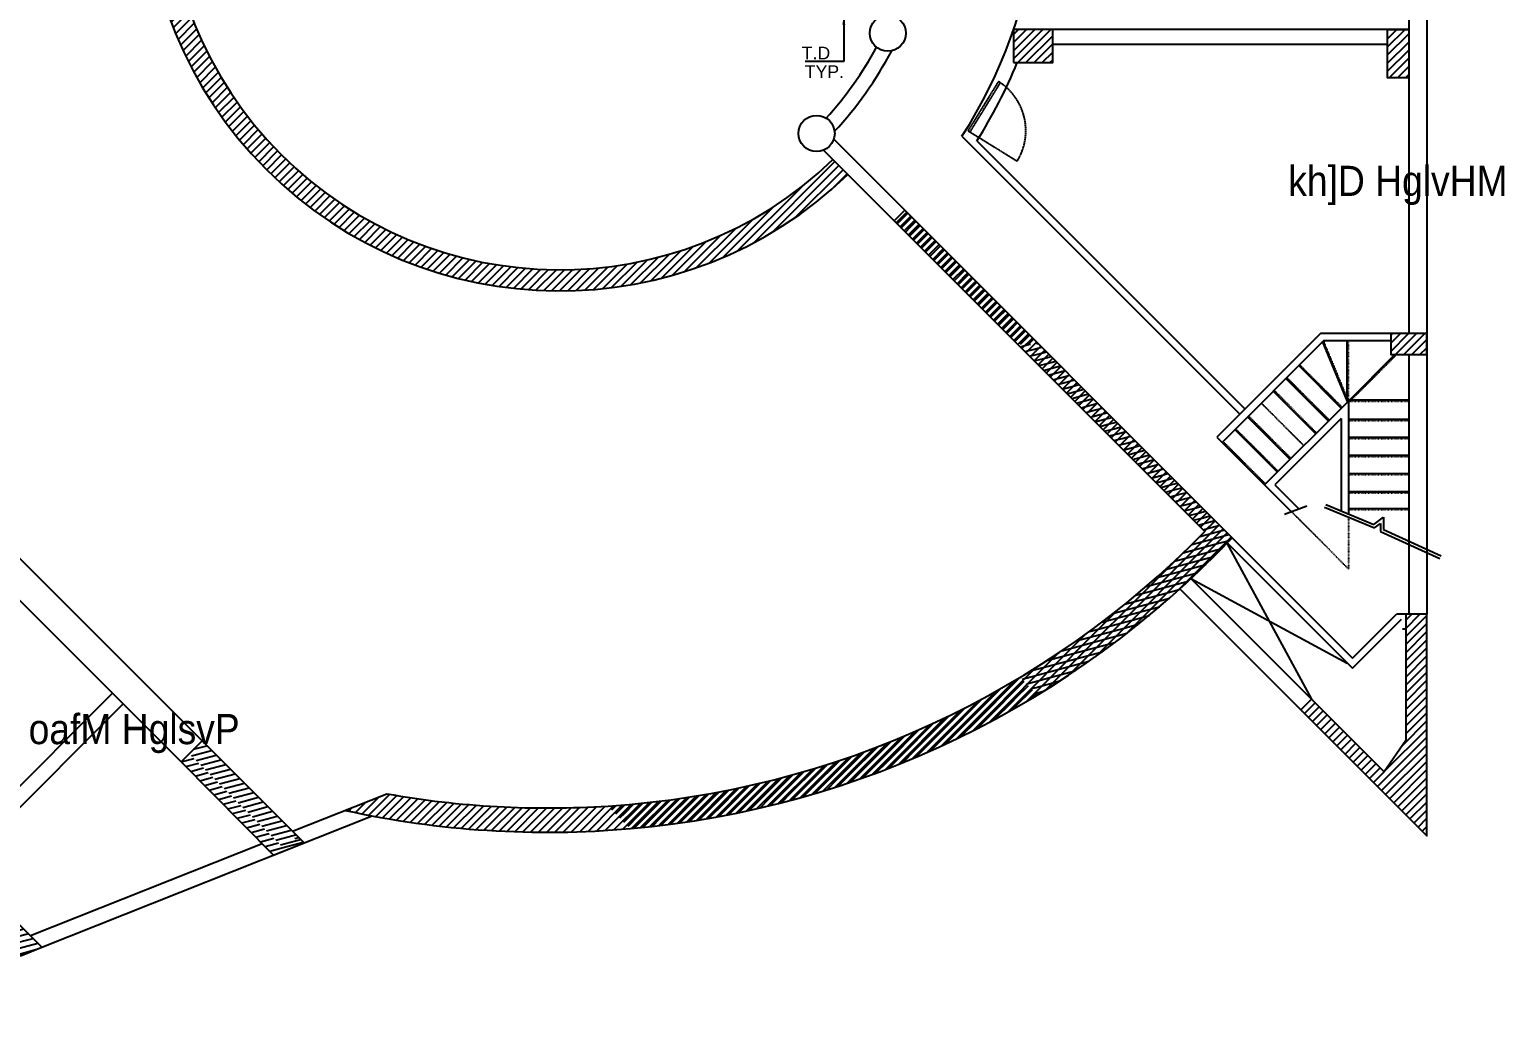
# Model space of a CAD drawing. Header units: inches. Extents: x 751443 to 884462, y -58136 to 349881.
# Drawn here: x 818954 to 843439, y 297867 to 314210 of the extents above; entities that cross this region are included whole.
import ezdxf

# ---------------------------------------------------------------- set-up
doc = ezdxf.new("R2010")
doc.units = ezdxf.units.IN
doc.header["$MEASUREMENT"] = 0
doc.linetypes.add('ACAD_ISO03W100', pattern=[30, 12, -18])
doc.linetypes.add('DASHED2', pattern=[9.524999999999995, 6.349999999999998, -3.174999999999998])
doc.layers.add('000Text', color=2, linetype='Continuous', lineweight=18)
for name, color, linetype in [('4', 4, 'Continuous'), ('AC-LEADER', 30, 'Continuous'), ('COL', 8, 'Continuous'), ('HAT', 8, 'Continuous'), ('sec', 8, 'DASHED2'), ('WALL', 8, 'Continuous')]:
    doc.layers.add(name, color=color, linetype=linetype)
doc.styles.add('Arial', font='arial.ttf')
doc.styles.add('HOREA', font='arial.ttf')
doc.styles.get("Standard").update_dxf_attribs({"font": 'arial.ttf'})
doc.dimstyles.new('DIM 1-50', dxfattribs={"dimtxt": 210, "dimasz": 150, "dimexe": 0.18, "dimexo": 0.0625, "dimgap": 25, "dimtad": 0, "dimdec": 0, "dimzin": 0, "dimdsep": 46, "dimtxsty": 'HOREA', "dimblk": 'OBLIQUE', "dimcen": 0.09, "dimclrd": 256, "dimclre": 256, "dimclrt": 31, "dimadec": 0, "dimazin": 0, "dimtfac": 1, "dimtdec": 0, "dimtofl": 0, "dimtmove": 0, "dimatfit": 3, "dimfxl": 0, "dimtolj": 1, "dimtzin": 0, "dimarcsym": 0})
pattern_1 = [(44.99999999999996, (-243485.0943432184, -376160.220603286), (-67.35192090801861, 67.35192090801868), [])]
pattern_2 = [(14.99999999999992, (-243485.0943432184, -376160.220603286), (-24.65251404601501, 92.00443495403377), [])]

# ---------------------------------------------------------------- blocks, each defined once
blk = doc.blocks.new('A$C65071A1E')
at = {"layer": 'HAT', "ltscale": 0.011}
h = blk.add_hatch(dxfattribs=at)
h.set_pattern_fill('ANSI31', color=8, scale=30, angle=-2.54e-14, style=0)
h.set_pattern_definition([(44.99999999999996, (-1561868.55526988, -151463.893591546), (-67.35192090801861, 67.35192090801868), [])])
h.paths.add_polyline_path([(47150.73799684153, 45040.24059707367), (46903.20772944512, 45287.77086447002, 0.9820246393377646), (56648.40711196067, 35542.57148195399), (56400.87684456442, 35790.10174935052, -0.9810718856714324)])
h = blk.add_hatch(dxfattribs=at)
h.set_pattern_fill('ANSI31', color=8, scale=30, angle=-2.54e-14, style=0)
h.set_pattern_definition(pattern_1)
edge = h.paths.add_edge_path()
edge.add_arc((57311.02091101631, 37888.55952086029), 300, -2.54e-14, 360)
h = blk.add_hatch(dxfattribs=at)
h.set_pattern_fill('ANSI31', color=8, scale=30, angle=-2.54e-14, style=0)
h.set_pattern_definition(pattern_1)
h.paths.add_polyline_path([(59399.19576835077, 37398.55952086012), (60049.19576835095, 37398.55952086022), (60049.19576835082, 37948.55952086006), (59399.19576835084, 37948.55952086012)])
h = blk.add_hatch(dxfattribs=at)
h.set_pattern_fill('ANSI31', color=8, scale=30, angle=-90.00000000000004, style=0)
h.set_pattern_definition([(44.99999999999999, (-243485.0943432179, 457167.3396450061), (67.35192090801864, -67.35192090801866), [])])
h.paths.add_polyline_path([(65959.19576835066, 37948.55952086), (65959.19576835072, 37149.20367191141), (65609.19576835082, 37149.20367191135), (65609.19576835101, 37948.55952086006)])
h = blk.add_hatch(dxfattribs=at)
h.set_pattern_fill('ANSI31', color=8, scale=30, angle=-2.54e-14, style=0)
h.set_pattern_definition(pattern_1)
edge = h.paths.add_edge_path()
edge.add_arc((56129.47938713581, 36224.13376661277), 300, -2.54e-14, 360)
h = blk.add_hatch(dxfattribs=at)
h.set_pattern_fill('ANSI31', color=8, scale=30, angle=-2.54e-14, style=0)
h.set_pattern_definition([(44.99999999999996, (-1303870.239696413, -263104.6313705278), (-67.35192090801861, 67.35192090801868), [])])
h.paths.add_polyline_path([(48997.16636179847, 25267.79394142729), (48304.84349052607, 24992.49280569982, 0.0761475126671967), (53040.38843623256, 24690.25648241737, 0.1829049247826133), (63028.52329011948, 29516.00869438887), (57596.03444210892, 34948.49754239901), (57419.26298330088, 34771.71561061344), (62572.16016544009, 29618.81842847422, -0.1849106062724937), (52666.79177268528, 25063.85314596407, -0.0604941323528847)])
h = blk.add_hatch(dxfattribs=at)
h.set_pattern_fill('ANSI31', color=8, scale=30, angle=-2.54e-14, style=0)
h.set_pattern_definition(pattern_1)
h.paths.add_polyline_path([(57638.47124994782, 34906.06073456028, -0.0038860107353735), (57550.76986880912, 34816.98542040217), (58928.19251240497, 33439.56277680656), (59016.58086005283, 33527.95112445485)])
h.paths.add_polyline_path([(57638.47124994782, 34906.06073456028), (57596.03444210892, 34948.49754239936), (57507.64871270477, 34860.10657650643), (57550.76986880912, 34816.98542040217, 0.0038860107353723)])
h.paths.add_polyline_path([(57550.76986880912, 34816.98542040217), (57507.64871270477, 34860.10657650643), (57419.26298330072, 34771.71561061361), (57461.69455465103, 34729.28403926318, 0.003886010735366)])
h = blk.add_hatch(dxfattribs=at)
h.set_pattern_fill('ANSI31', color=8, scale=30, angle=-2.54e-14, style=0)
h.set_pattern_definition(pattern_1)
h.paths.add_polyline_path([(57550.76986880912, 34816.98542040217, -0.0038860107353648), (57461.69455465103, 34729.28403926318), (58839.80416475648, 33351.17442915827), (58928.19251240438, 33439.56277680656)])
h = blk.add_hatch(dxfattribs=at)
h.set_pattern_fill('ANSI31', color=8, scale=30, angle=-2.54e-14, style=0)
h.set_pattern_definition(pattern_1)
h.paths.add_polyline_path([(58928.19251240438, 33439.56277680656), (58839.80416475648, 33351.17442915827), (59439.19576835072, 32751.78282556345), (59439.19576835077, 32928.55952085977)])
h = blk.add_hatch(dxfattribs=at)
h.set_pattern_fill('ANSI31', color=8, scale=30, angle=-2.54e-14, style=0)
h.set_pattern_definition(pattern_1)
h.paths.add_polyline_path([(59016.58086005283, 33527.95112445485), (58928.19251240486, 33439.56277680639), (59439.19576835072, 32928.55952086009), (59439.19576835082, 33105.33621615701)])
h = blk.add_hatch(dxfattribs=at)
h.set_pattern_fill('ANSI31', color=8, scale=30, angle=-2.54e-14, style=0)
h.set_pattern_definition(pattern_1)
h.paths.add_polyline_path([(59439.19576835077, 33105.33621615669), (59439.19576835072, 32928.55952086009), (59639.19576835112, 32728.55952086012), (59815.97246364776, 32728.55952086006)])
h = blk.add_hatch(dxfattribs=at)
h.set_pattern_fill('ANSI31', color=8, scale=30, angle=-2.54e-14, style=0)
h.set_pattern_definition(pattern_1)
h.paths.add_polyline_path([(59439.19576835095, 32928.55952086026), (59439.19576835072, 32751.78282556345), (59462.41907305449, 32728.55952086015), (59639.19576835112, 32728.55952086012)], flags=17)
h = blk.add_hatch(dxfattribs=at)
h.set_pattern_fill('ANSI31', color=8, scale=30, angle=-2.54e-14, style=0)
h.set_pattern_definition([(44.99999999999996, (-243634.450192167, -376110.2206032859), (-67.35192090801861, 67.35192090801868), [])])
h.paths.add_polyline_path([(66259.19576835107, 32903.55952086006), (65659.83991940247, 32903.55952086012), (65659.83991940258, 32553.55952086023), (66259.19576835117, 32553.55952086026)])
h = blk.add_hatch(dxfattribs=at)
h.set_pattern_fill('ANSI31', color=8, scale=30, angle=329.9999999999999, style=0)
h.set_pattern_definition(pattern_2)
h.paths.add_polyline_path([(59639.19576835112, 32728.55952086012), (59462.41907305466, 32728.55952085997), (62572.16016544009, 29618.81842847422, -0.0642505101285411), (59510.01391373223, 27200.88712598681), (59713.19259738711, 26997.70844233185, 0.0649843056732915), (62857.25641081119, 29510.49887840025)])
h = blk.add_hatch(dxfattribs=at)
h.set_pattern_fill('ANSI31', color=8, scale=30, angle=329.9999999999999, style=0)
h.set_pattern_definition(pattern_2)
h.paths.add_polyline_path([(59815.97246364776, 32728.55952086006), (59639.19576835084, 32728.55952086047), (62857.25641081119, 29510.49887840025, 0.00201026928821), (62943.64047054543, 29600.89151396291)])
h = blk.add_hatch(dxfattribs=at)
h.set_pattern_fill('ANSI31', color=8, scale=30, angle=329.9999999999999, style=0)
h.set_pattern_definition(pattern_2)
h.paths.add_polyline_path([(62942.12387286591, 29425.63141634522), (62857.25641081119, 29510.49887840025, -0.0649843056732915), (59713.19259738711, 26997.70844233185), (59800.54876624553, 26910.35227347323, 0.0644761817172865)])
h = blk.add_hatch(dxfattribs=at)
h.set_pattern_fill('ANSI31', color=8, scale=30, angle=329.9999999999999, style=0)
h.set_pattern_definition(pattern_2)
h.paths.add_polyline_path([(62943.64047054497, 29600.8915139628, -0.0020102692882094), (62857.25641081119, 29510.49887840025), (62942.12387286572, 29425.6314163454, 0.0019948660609945), (63028.52329011948, 29516.00869438887)])
h = blk.add_hatch(dxfattribs=at)
h.set_pattern_fill('ANSI31', color=8, scale=30, angle=-2.54e-14, style=0)
h.set_pattern_definition([(44.99999999999996, (-243285.0943432186, -376160.2206032859), (-67.35192090801861, 67.35192090801868), [])])
h.paths.add_polyline_path([(64342.93639133537, 26838.37228846893), (64166.15969603874, 26661.59559317204), (66259.19576835107, 24568.55952086023), (66259.19576835107, 28248.55952086018), (65909.19576835117, 28248.55952086012), (65909.19576835117, 26152.12775194369), (65552.08898716442, 25629.21969263986)])
h = blk.add_hatch(dxfattribs=at)
h.set_pattern_fill('ANSI31', color=8, scale=30, angle=-2.54e-14, style=0)
h.set_pattern_definition(pattern_1)
h.paths.add_polyline_path([(59510.01391373236, 27200.88712598666, -0.0013519275761687), (59439.19576835077, 27158.69123814194), (59439.19576835077, 26835.6045142345, 0.005118683371664001), (59713.19259738711, 26997.70844233185)])
h = blk.add_hatch(dxfattribs=at)
h.set_pattern_fill('ANSI31', color=8, scale=30, angle=-2.54e-14, style=0)
h.set_pattern_definition(pattern_1)
h.paths.add_polyline_path([(59439.19576835077, 26835.6045142345), (59439.19576835077, 27158.69123814194, -0.0875784020952982), (54479.19576835084, 25292.09524289469), (54479.19576835089, 25007.124491709, 0.0856158607031983)])
h = blk.add_hatch(dxfattribs=at)
h.set_pattern_fill('ANSI31', color=8, scale=30, angle=-2.54e-14, style=0)
h.set_pattern_definition(pattern_1)
h.paths.add_polyline_path([(59800.54876624553, 26910.35227347323), (59713.19259738711, 26997.70844233185, -0.0051186833716632), (59439.19576835077, 26835.6045142345), (59439.19576835072, 26697.1848848772, 0.0066940354918607)])
h = blk.add_hatch(dxfattribs=at)
h.set_pattern_fill('ANSI31', color=8, scale=30, angle=-2.54e-14, style=0)
h.set_pattern_definition(pattern_1)
h.paths.add_polyline_path([(59439.19576835082, 26697.18488487738), (59439.19576835077, 26835.6045142345, -0.0856158607031983), (54479.19576835089, 25007.124491709), (54479.19576835089, 24885.11676047943, 0.0848584344934043)])
h = blk.add_hatch(dxfattribs=at)
h.set_pattern_fill('ANSI31', color=8, scale=30, angle=329.9999999999999, style=0)
h.set_pattern_definition([(14.99999999999992, (-1566940.131570033, -264395.105588916), (-24.65251404601501, 92.00443495403377), [])])
h.paths.add_polyline_path([(47080.96707958528, 24568.55952086023), (47505.23114829718, 24568.55952086012), (46608.09692542934, 25465.69374372813, -0.0113734022790424), (45938.78654370763, 25710.74005673799)])
h.paths.add_polyline_path([(46608.09692542898, 25465.69374372848), (46412.70409177236, 25661.08657738479, -0.0118988986409757), (45722.26440420566, 25927.26219623996), (45938.78654370763, 25710.74005673799, 0.0113734022790384)])
h.paths.add_polyline_path([(46412.70409177236, 25661.08657738479), (45927.09725507423, 26146.69341408304), (45714.96522071822, 25934.56137972712), (45722.26440420536, 25927.26219623996, 0.0118988986409798)])
h.paths.add_polyline_path([(47080.96707958546, 24568.55952086006), (47294.36111579776, 24355.16548464764), (47599.07224970315, 24474.71841945403), (47505.23114829684, 24568.55952086012)])
h = blk.add_hatch(dxfattribs=at)
h.set_pattern_fill('ANSI31', color=8, scale=30, angle=329.9999999999999, style=0)
h.set_pattern_definition(pattern_2)
h.paths.add_polyline_path([(45722.26440420518, 25927.26219624013, -0.0001796842763196), (45711.93679782962, 25931.53295683887), (45579.56480946507, 25799.16096847461), (46800.59624153752, 24568.55952086023), (47080.96707958546, 24568.55952086006)])
h = blk.add_hatch(dxfattribs=at)
h.set_pattern_fill('ANSI31', color=8, scale=30, angle=-2.54e-14, style=0)
h.set_pattern_definition(pattern_1)
h.paths.add_polyline_path([(54479.19576835089, 25007.124491709), (54479.19576835084, 25292.09524289469, -0.027376449749053), (52825.29859909191, 25075.05194704275), (53085.52930973498, 24814.82123639958, 0.0226311996294473)])
h = blk.add_hatch(dxfattribs=at)
h.set_pattern_fill('ANSI31', color=8, scale=30, angle=-2.54e-14, style=0)
h.set_pattern_definition(pattern_1)
edge = h.paths.add_edge_path()
edge.add_line((52666.79177268563, 25063.85314596442), (52929.41254375748, 24801.23237489257))
edge.add_arc((51659.13480180687, 40298.49855431661), 15549.24000000064, 274.6859366462911, 275.2633726493201)
edge.add_line((53085.52930973498, 24814.82123639958), (52825.29859909187, 25075.05194704255))
edge.add_arc((51671.70706255121, 40275.53802146812), 15244.19726754994, 273.74271734234605, 274.3399578326461, ccw=False)
h = blk.add_hatch(dxfattribs=at)
h.set_pattern_fill('ANSI31', color=8, scale=30, angle=-2.54e-14, style=0)
h.set_pattern_definition(pattern_1)
h.paths.add_polyline_path([(54479.19576835089, 24885.11676047943), (54479.19576835089, 25007.124491709, -0.0226311996294473), (53085.52930973498, 24814.82123639958), (53195.58190124753, 24704.76864488699, 0.0206898405023307)])
h = blk.add_hatch(dxfattribs=at)
h.set_pattern_fill('ANSI31', color=8, scale=30, angle=-2.54e-14, style=0)
h.set_pattern_definition(pattern_1)
edge = h.paths.add_edge_path()
edge.add_line((52929.41254375721, 24801.23237489243), (53040.38843623243, 24690.25648241746))
edge.add_arc((51659.13480180698, 40298.4985543148), 15669.23999999881, 275.0572240344593, 275.6271788587159)
edge.add_line((53195.58190124753, 24704.76864488699), (53085.529309735, 24814.82123639985))
edge.add_arc((51659.13480180687, 40298.49855431626), 15549.24000000032, 274.6859366462905, 275.2633726493204, ccw=False)
h = blk.add_hatch(dxfattribs=at)
h.set_pattern_fill('ANSI31', color=8, scale=30, angle=329.9999999999999, style=0)
h.set_pattern_definition(pattern_2)
h.paths.add_polyline_path([(47080.967079585, 24568.55952086023), (46800.59624153752, 24568.55952086023), (47020.27010961439, 24347.16392615412), (47222.10381044108, 24427.42279000424)])
h = blk.add_hatch(dxfattribs=at)
h.set_pattern_fill('ANSI31', color=8, scale=30, angle=329.9999999999999, style=0)
h.set_pattern_definition(pattern_2)
h.paths.add_polyline_path([(47525.65944372769, 24548.13122542939), (47222.10381044108, 24427.42279000424), (47318.35135229432, 24331.17524815132), (47621.90698558102, 24451.88368357631)])
h = blk.add_hatch(dxfattribs=at)
h.set_pattern_fill('ANSI31', color=8, scale=30, angle=329.9999999999999, style=0)
h.set_pattern_definition(pattern_2)
h.paths.add_polyline_path([(47222.10381044108, 24427.42279000424), (47020.27010961439, 24347.16392615412), (47115.98093010273, 24250.70295786767), (47318.35135229432, 24331.17524815132)])
h = blk.add_hatch(dxfattribs=at)
h.set_pattern_fill('ANSI31', color=8, scale=30, angle=329.9999999999999, style=0)
h.set_pattern_definition(pattern_2)
h.paths.add_polyline_path([(42916.79466963594, 22580.90293448637), (43270.94290847062, 22721.72944248252), (42742.93422816535, 23249.73812278724), (42495.44685475014, 23002.25074937215)])
at = {"layer": 'COL', "color": 8, "ltscale": 0.07}
blk.add_line((45579.56480946524, 25799.16096847449), (45927.09725507423, 26146.69341408304), dxfattribs=at)
at = {"layer": 'COL', "color": 8, "ltscale": 0.03}
for p, q in [((47621.90698558102, 24451.88368357631), (45927.09725507423, 26146.69341408304)), ((45579.56480946524, 25799.16096847449), (47115.98093010338, 24250.70295786767)), ((47115.98093010273, 24250.70295786767), (47621.90698558102, 24451.88368357631))]:
    blk.add_line(p, q, dxfattribs=at)
at = {"layer": 'COL', "color": 8, "ltscale": 0.07}
blk.add_lwpolyline([(59399.19576835077, 37398.55952086012), (60049.19576835095, 37398.55952086022), (60049.19576835082, 37948.55952086006), (59399.19576835084, 37948.55952086012)], close=True, dxfattribs=at)
at = {"layer": 'COL', "color": 8, "ltscale": 0.011}
for points in [[(65959.19576835066, 37948.55952086), (65959.19576835072, 37149.20367191141), (65609.19576835082, 37149.20367191135), (65609.19576835101, 37948.55952086006)], [(66259.19576835107, 32903.55952086006), (65659.83991940247, 32903.55952086012), (65659.83991940258, 32553.55952086023), (66259.19576835117, 32553.55952086026)]]:
    blk.add_lwpolyline(points, close=True, dxfattribs=at)
at = {"layer": 'COL', "color": 8, "ltscale": 0.07}
blk.add_lwpolyline([(52666.79177268528, 25063.85314596407, 0.1849106062724937), (62572.16016544009, 29618.81842847422), (57419.26298330072, 34771.71561061361), (57596.03444210916, 34948.49754239919), (63028.52329011948, 29516.00869438887)], format="xyb", dxfattribs=at)
at = {"layer": 'COL', "color": 8, "ltscale": 0.03}
for points in [[(64342.93639133537, 26838.37228846893), (64166.15969603874, 26661.59559317204), (66259.19576835107, 24568.55952086023), (66259.19576835107, 28248.55952086018), (65909.19576835117, 28248.55952086012), (65909.19576835117, 26152.12775194369), (65552.08898716442, 25629.21969263986)], [(42916.79466963594, 22580.90293448637), (43270.94290847062, 22721.72944248252), (42742.93422816535, 23249.73812278724), (42495.44685475014, 23002.25074937215)]]:
    blk.add_lwpolyline(points, close=True, dxfattribs=at)
at = {"layer": 'COL', "color": 8, "linetype": 'Continuous', "ltscale": 0.07}
blk.add_lwpolyline([(48997.16636179847, 25267.79394142729, 0.0604941323528847), (52666.79177268528, 25063.85314596407)], format="xyb", dxfattribs=at)
at = {"layer": 'COL', "color": 8, "ltscale": 0.07}
blk.add_circle((57311.02091101631, 37888.55952086029), 300, dxfattribs=at)
at = {"layer": 'COL', "color": 8, "ltscale": 0.03}
blk.add_circle((56129.47938713581, 36224.13376661277), 300, dxfattribs=at)
at = {"layer": 'COL', "color": 8, "ltscale": 0.07}
blk.add_arc((51659.13480180716, 40298.49855431596), 15669.24000000001, 275.0572240346579, 316.5176568372797, dxfattribs=at)
at = {"layer": 'COL', "color": 8, "linetype": 'Continuous', "ltscale": 0.07}
blk.add_arc((51659.13480180716, 40298.49855431596), 15669.24000000001, 257.6391137278517, 275.0572240346579, dxfattribs=at)
at = {"layer": 'sec', "color": 8, "ltscale": 0.5}
blk.add_line((58642.99536013688, 36268.75268919519), (59460.00495642673, 35764.67400528767), dxfattribs=at)
blk.add_lwpolyline([(59147.0740441554, 37085.76228541657), (58642.99536013688, 36268.75268919519), (58677.03742664585, 36247.74941069464), (59181.11611066473, 37064.7590069157)], close=True, dxfattribs=at)
blk.add_arc((58642.99536020499, 36268.75268930652), 960.0000000000363, 328.3262389062455, 58.32623890624645, dxfattribs=at)
at = {"layer": 'WALL', "color": 8, "ltscale": 0.011}
for p, q in [((65959.19576835072, 43058.55952086), (65959.19576835084, 32903.55952086006)), ((66259.19576835107, 43058.55952086005), (66259.19576835107, 28248.55952086018)), ((65959.19576835066, 37948.55952086), (60049.19576835102, 37948.55952086018)), ((65609.1957683509, 37698.55952086009), (60049.1957683509, 37698.55952086023)), ((65959.19576835072, 37698.55952085983), (65959.19576835084, 32903.55952086006)), ((57596.03444210916, 34948.49754239919), (56414.37876666102, 36130.15321784732)), ((58542.98404825634, 36179.43682230078), (63157.06896409763, 31565.35190646461)), ((58790.2459279436, 36101.88057009838), (63241.92177783982, 31650.20472020712)), ((57419.25774681228, 34771.72084710244), (56244.08938961469, 35946.8892043003)), ((37506.77661538868, 34567.01405376787), (45927.09725507423, 26146.69341408304)), ((45579.56480946524, 25799.16096847449), (37153.2232247957, 34213.46066317498)), ((64495.27657849327, 32903.55952086012), (62775.23130225691, 31183.51424462421)), ((65659.83991940247, 32903.55952086012), (64495.27657849327, 32903.55952086012)), ((64544.98220597805, 32783.55952085993), (62860.08411599909, 31098.66143088174)), ((64940.71817770058, 31775.9058522126), (64526.50461532772, 32775.90585221272)), ((65659.83991940247, 32783.55952086003), (64544.98220597805, 32783.55952085993)), ((64939.19576835095, 31783.55952085988), (64939.19576835089, 32783.55952086)), ((64132.87632213398, 32371.45363701831), (64839.98310332126, 31664.34685583194)), ((64959.19576835095, 31783.55952085983), (65729.1957683509, 32553.55952086)), ((65959.19576835101, 32553.55952086003), (65959.1957683509, 28248.55952085994)), ((65959.19576835101, 32553.55952086003), (65959.1957683509, 28248.55952085994)), ((63920.74428777816, 32159.32160266224), (64627.85106896544, 31452.21482147588)), ((63708.61225342247, 31947.189568306), (64415.7190346096, 31240.08278711984)), ((64959.19576835095, 31783.55952085983), (63567.19089718637, 30391.55464969541)), ((64959.19576835095, 31803.55952085986), (65959.19576835049, 31803.55952085988)), ((64959.19576835095, 31783.55952085983), (64959.19576835055, 29910.33789105676)), ((63284.34818471105, 31522.92549959355), (63991.45496589794, 30815.81871840768)), ((64839.19576835095, 31493.85389337488), (63736.89652467088, 30391.55464969526)), ((64839.19576835095, 31493.85389337488), (64839.19576835066, 29960.04956652279)), ((64959.19576835102, 31483.55952085982), (65959.19576835049, 31483.55952085988)), ((62775.23130225691, 31183.51424462421), (62860.08411599909, 31098.66143088174)), ((62860.08411599909, 31098.66143088174), (63567.19089718637, 30391.55464969541)), ((63072.21615035492, 31310.79346523783), (63779.32293154227, 30603.68668405143)), ((64959.19576835089, 31183.55952085971), (65959.19576835037, 31183.55952085971)), ((64959.19576835095, 30883.55952086003), (65959.19576835059, 30883.55952085988)), ((63567.19089718637, 30391.55464969541), (64009.95618843238, 29948.78935844902)), ((63736.89652467088, 30391.55464969526), (64133.50778604302, 29994.94338832315)), ((64959.19576835084, 30583.55952085985), (65959.19576835049, 30583.55952085971)), ((64959.19576835089, 30283.55952085988), (65959.19576835053, 30283.55952085971)), ((63897.82914880044, 29906.9030952444), (64265.66911213772, 30044.3136749946)), ((64562.04507777478, 30020.74253530815), (65388.27776005927, 29678.46411063141)), ((64581.18123655648, 30066.93568877349), (65381.05370391385, 29735.57735117772)), ((64959.19576835095, 30003.55952085989), (65959.19576835059, 30003.55952085974)), ((65381.05370391385, 29735.57735117772), (65539.36280604218, 29854.52644713412)), ((65388.27776005927, 29678.46411063141), (65489.36280604229, 29754.41662803435)), ((65489.36280604229, 29754.41662803435), (65489.36280604213, 29618.35009025517)), ((65539.36280604218, 29854.52644713412), (65539.36280604205, 29650.61385292554)), ((65539.36280604205, 29650.61385292554), (66497.5443755275, 29217.29971423498)), ((62942.12387286591, 29425.63141634522), (64342.93639133537, 26838.37228846893)), ((62943.670476377, 29431.1558806464), (65024.54804368699, 27350.27831333628)), ((63028.52329011964, 29516.00869438905), (65024.54804368699, 27519.98394082123)), ((65489.36280604213, 29618.35009025517), (66476.94186121563, 29171.74165892074)), ((64166.15969603874, 26661.59559317204), (62159.60967734147, 28668.14561186929)), ((64342.93639133555, 26838.37228846876), (62336.3863726378, 28844.92230716589)), ((64342.93639133555, 26838.37228846876), (62343.99694154119, 28837.31173826257)), ((62343.99694154119, 28837.31173826257), (64939.69522994487, 27435.13112707876)), ((65024.54804368699, 27519.98394082123), (65753.12362372571, 28248.55952086014)), ((65024.54804368699, 27350.27831333628), (65837.97643746807, 28163.70670711753)), ((65909.19576835117, 28248.55952086012), (65753.12362372571, 28248.55952086014)), ((65909.19576835117, 27998.55952086026), (65856.67701431902, 27998.55952086)), ((44441.24662746722, 26935.85240627275), (39110.5927472523, 21605.19852605773)), ((44618.02332276395, 26759.07571097623), (39550.49061592399, 21691.54300413604)), ((47429.41190187497, 24644.37876728244), (48997.16636179847, 25267.79394142729)), ((43270.94290847062, 22721.72944248252), (48752.06641513137, 24901.28986011454)), ((43078.44782476445, 22914.22452618866), (46924.55928912511, 24443.62489444055))]:
    blk.add_line(p, q, dxfattribs=at)
at = {"layer": 'WALL', "color": 8, "linetype": 'ACAD_ISO03W100', "ltscale": 0.011}
for p, q in [((64959.19576835095, 31783.55952085983), (64544.98220597805, 32783.55952085993)), ((64959.19576835095, 31783.55952085983), (64959.19576835095, 32783.55952086)), ((64147.01845775764, 32385.59577264203), (64854.12523894494, 31678.48899145567)), ((64973.33790397463, 31769.41738523618), (65743.33790397491, 32539.41738523633)), ((63934.88642340175, 32173.46373828597), (64641.9932045891, 31466.35695709957)), ((63722.75438904591, 31961.3317039299), (64429.86117023327, 31254.22492274353)), ((63510.62235469026, 31749.19966957366), (64217.72913587742, 31042.09288838748)), ((64959.19576835095, 31783.55952085983), (65959.19576835043, 31783.55952085988)), ((63298.49032033501, 31537.06763521725), (64005.59710152138, 30829.96085403123)), ((64959.19576835095, 31463.55952085983), (65959.19576835049, 31463.55952085983)), ((62874.2262516227, 31112.8035665054), (63581.33303281006, 30405.69678531904)), ((63086.35828597854, 31324.93560086153), (63793.46506716571, 30617.82881967531)), ((64959.19576835084, 31163.55952085997), (65959.19576835037, 31163.55952085965)), ((64959.19576835089, 30863.55952085997), (65959.19576835053, 30863.55952085983)), ((64959.19576835077, 30563.55952085982), (65959.19576835049, 30563.55952085965)), ((64959.19576835102, 30263.55952086), (65959.19576835066, 30263.55952085983)), ((64959.19576835055, 28999.54977853084), (64009.95618843222, 29948.78935844885)), ((64959.19576835095, 29983.55952085988), (65959.19576835059, 29983.55952085971)), ((64959.19576835108, 29856.21731663272), (64959.19576835055, 28999.54977853084))]:
    blk.add_line(p, q, dxfattribs=at)
at = {"layer": 'WALL', "color": 8, "ltscale": 0.011}
for radius, start, end in [(7956.396797545794, 327.0793169091931, 71.26901043563963), (6892.030216307341, 136.0392242814679, 313.9607757185332), (6542.030216307343, 136.0948295956507, 313.9051704043499), (5982.030216307343, 317.7067770357091, 331.5529093075862), (6232.030216307343, 317.0730585625408, 332.1866277793138), (8206.396797545793, 327.563015786975, 337.7676567921688)]:
    blk.add_arc((51864.19576835112, 40503.55952086023), radius, start, end, dxfattribs=at)
at = {"layer": '4', "color": 8, "width": 0.8849366359447017}
for s, p in [('kh]D HglvHM', (63959.28216752233, 35187.43849805766)), ('tvHY oafM HglsvP', (41538.3647674595, 26090.80496669127))]:
    blk.add_text(s, height=500, dxfattribs=at).set_placement(p)
blk = doc.blocks.new('_Oblique')
at = {"color": 0, "linetype": 'ByBlock', "lineweight": -2}
blk.add_line((-0.5, -0.5), (0.5, 0.5), dxfattribs=at)

msp = doc.modelspace()

# ---------------------------------------------------------------- block references
at = {"ltscale": 0.011}
msp.add_blockref('A$C65071A1E', (775890.1999150773, 276261.617831779), dxfattribs=at)

# ---------------------------------------------------------------- texts
at = {"layer": '000Text', "color": 2, "style": 'Arial'}
for s, p in [('T.D ', (831773.1702415982, 313714.5850626166)), ('TYP.', (831822.967779563, 313406.2826921033))]:
    msp.add_text(s, height=210, dxfattribs=at).set_placement(p)

# ---------------------------------------------------------------- leaders
at = {"layer": 'AC-LEADER'}
msp.add_leader([(832471.299924647, 314438.7331083682), (832471.299924647, 313678.6527638371), (831832.4740066095, 313678.6527638371)], dimstyle='DIM 1-50', dxfattribs=at)

doc.saveas('drawing.dxf')
